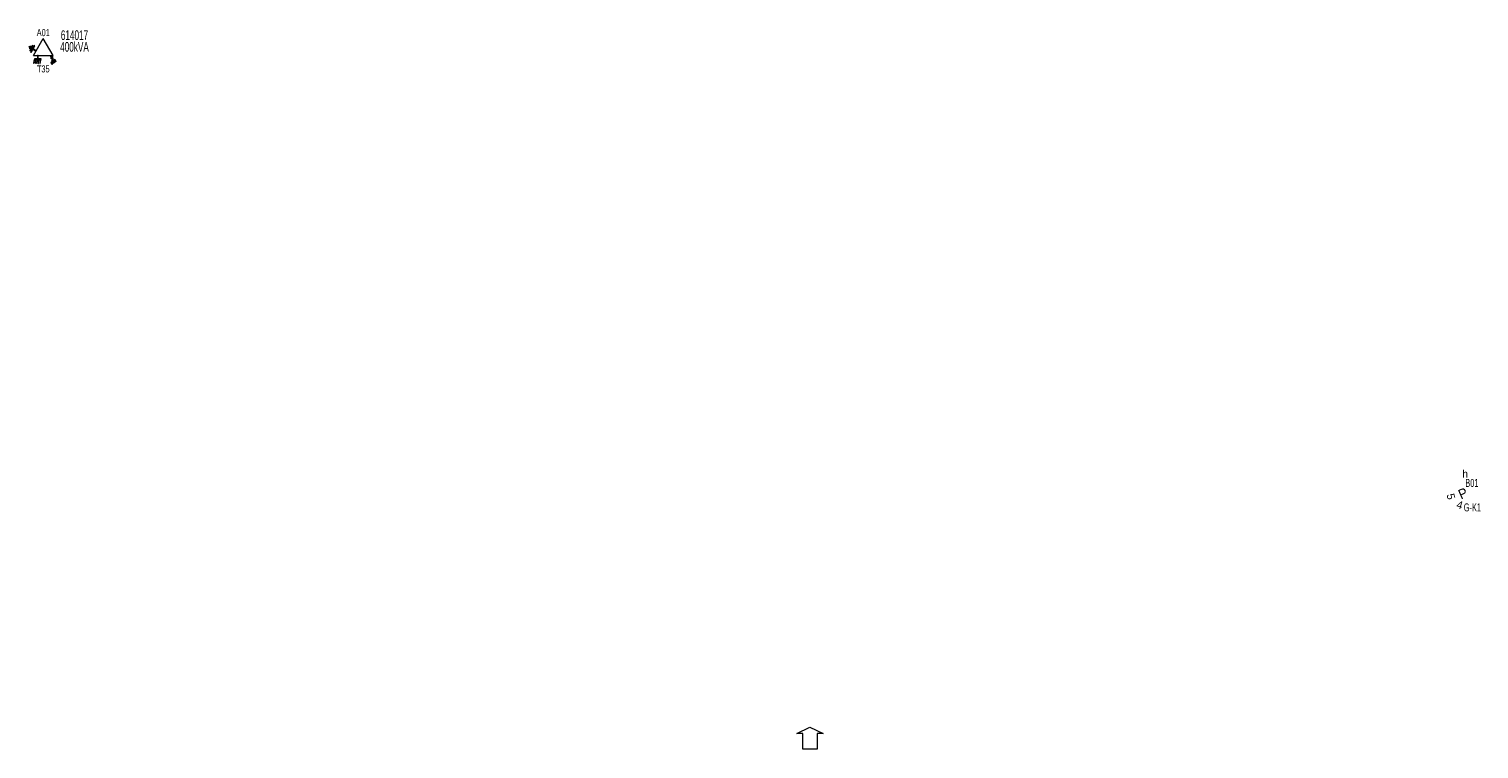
# Model space of a CAD drawing. Header units: millimetres. Extents: x 415613 to 418320, y 4041404 to 4044577.
# Drawn here: x 416670 to 417041.5, y 4044095 to 4044279.5 of the extents above; entities that cross this region are included whole.
import ezdxf
from ezdxf.enums import TextEntityAlignment as Align

# ---------------------------------------------------------------- set-up
doc = ezdxf.new("R2010")
doc.units = ezdxf.units.MM
for name, color, linetype, lineweight in [('DIREK_AG_MEVCUT', 120, 'Continuous', 25), ('TRAFO_MEVCUT', 5, 'Continuous', 30), ('TRAFO_TADILAT_BYSK', 5, 'Continuous', 30)]:
    doc.layers.add(name, color=color, linetype=linetype, lineweight=lineweight)
doc.styles.add('Direk', font='B_CAD')
doc.styles.get("Standard").update_dxf_attribs({"font": 'Arial'})

# ---------------------------------------------------------------- blocks, each defined once
blk = doc.blocks.new('MEV_BETKOSK')
at = {"layer": 'TRAFO_MEVCUT', "linetype": 'Continuous'}
for p, q in [((-3.4, 2), (0, 3.6)), ((-1.8, 2), (-3.4, 2)), ((-1.8, -2), (-1.8, 2)), ((0, 3.6), (3.4, 2)), ((3.4, 2), (1.8, 2)), ((1.8, 2), (1.8, -2)), ((1.8, -2), (-1.8, -2))]:
    blk.add_line(p, q, dxfattribs=at)
blk = doc.blocks.new('MEV_DIREK')
h = blk.add_hatch(color=32)
h.paths.add_polyline_path([(-2.14, 0.97), (-2.35, 1.09), (-3.31, -0.55), (-3.09, -0.67), (-2.67, 0.06), (-1.89, -0.39), (-1.79, -0.22), (-2.56, 0.23)])
h.paths.add_polyline_path([(-3.46, -0.17), (-3.33, -0.25), (-2.61, 0.99), (-2.74, 1.06)])
h.paths.add_polyline_path([(-3.54, 0.29), (-3.41, 0.22), (-3.05, 0.82), (-3.18, 0.9)])
h.paths.add_polyline_path([(-3.58, 0.81), (-3.66, 0.68), (-3.53, 0.61), (-3.45, 0.74)])
h.paths.add_polyline_path([(-1.51, -2.34), (-2.26, -2.33), (-2.52, -3.47), (-2.42, -3.47), (-2.21, -2.53), (-1.91, -2.54), (-2.12, -3.47), (-2.02, -3.47), (-1.81, -2.54), (-1.51, -2.54), (-1.72, -3.47), (-1.62, -3.48), (-1.41, -2.54), (-1.11, -2.54), (-1.32, -3.48), (-1.22, -3.48), (-1.01, -2.54), (-0.71, -2.55), (-0.92, -3.48), (-0.82, -3.48), (-0.56, -2.35), (-1.31, -2.34), (-1.31, -1.44), (-1.51, -1.44)])
at = {"layer": 'TRAFO_MEVCUT'}
for points in [[(2.35, -1.57), (2.12, -1.92), (2.08, -1.44), (1.94, -1.44), (2.01, -2.32), (2.25, -1.96), (2.31, -2.67), (2.1, -2.67), (2.39, -2.87), (2.4, -2.86), (2.64, -2.49), (2.45, -2.63)], [(2.35, -1.57), (2.12, -1.92), (2.08, -1.44), (1.94, -1.44), (2.01, -2.32), (2.25, -1.96), (2.31, -2.67), (2.1, -2.67), (2.39, -2.87), (1.98, -3.19), (2.2, -3.79), (2.26, -3.74), (2.08, -3.26), (2.26, -3.13), (2.44, -3.6), (2.49, -3.56), (2.32, -3.08), (2.49, -2.94), (2.67, -3.42), (2.73, -3.38), (2.55, -2.9), (2.73, -2.76), (2.91, -3.24), (2.97, -3.2), (2.79, -2.72), (2.97, -2.58), (3.15, -3.06), (3.21, -3.01), (2.98, -2.42), (2.4, -2.86), (2.64, -2.49), (2.45, -2.63)], [(2.97, -2.58), (3.15, -3.06), (3.21, -3.01), (2.98, -2.42), (2.4, -2.86), (2.64, -2.49), (2.45, -2.63), (2.35, -1.57), (2.12, -1.92), (2.08, -1.44), (1.94, -1.44), (2.01, -2.32), (2.25, -1.96), (2.31, -2.67), (2.1, -2.67), (2.39, -2.87), (1.98, -3.19), (2.2, -3.79), (2.26, -3.74), (2.08, -3.26), (2.26, -3.13), (2.44, -3.6), (2.49, -3.56), (2.32, -3.08), (2.49, -2.94), (2.67, -3.42), (2.73, -3.38), (2.55, -2.9), (2.73, -2.76), (2.91, -3.24), (2.97, -3.2), (2.79, -2.72)]]:
    blk.add_hatch(color=32, dxfattribs=at).paths.add_polyline_path(points)
at = {"layer": 'TRAFO_MEVCUT', "linetype": 'Continuous'}
for p, q in [((-2.5, -1.44), (0, 2.89)), ((2.5, -1.44), (0, 2.89)), ((-2.5, -1.44), (2.5, -1.44))]:
    blk.add_line(p, q, dxfattribs=at)
at = {"layer": 'TRAFO_MEVCUT', "color": 32, "flags": 128}
blk.add_lwpolyline([(1.94, -1.44), (2.08, -1.44), (2.12, -1.92), (2.35, -1.57), (2.45, -2.63), (2.64, -2.49), (2.4, -2.86), (2.98, -2.42), (3.21, -3.01), (3.15, -3.06), (2.97, -2.58), (2.79, -2.72), (2.97, -3.2), (2.91, -3.24), (2.73, -2.76), (2.55, -2.9), (2.73, -3.38), (2.67, -3.42), (2.49, -2.94), (2.32, -3.08), (2.49, -3.56), (2.44, -3.6), (2.26, -3.13), (2.08, -3.26), (2.26, -3.74), (2.2, -3.79), (1.98, -3.19), (2.39, -2.87), (2.1, -2.67), (2.31, -2.67), (2.25, -1.96), (2.01, -2.32), (1.94, -1.44)], dxfattribs=at)
at = {"layer": 'TRAFO_TADILAT_BYSK', "color": 32, "flags": 128}
for points in [[(-3.53, 0.61), (-3.45, 0.74), (-3.58, 0.81), (-3.66, 0.68), (-3.53, 0.61)], [(-3.41, 0.22), (-3.05, 0.82), (-3.18, 0.9), (-3.54, 0.29), (-3.41, 0.22)], [(-3.33, -0.25), (-2.61, 0.99), (-2.74, 1.06), (-3.46, -0.17), (-3.33, -0.25)], [(-1.79, -0.22), (-2.56, 0.23), (-2.14, 0.97), (-2.35, 1.09), (-3.31, -0.55), (-3.09, -0.67), (-2.67, 0.06), (-1.89, -0.39), (-1.79, -0.22)], [(-1.31, -1.44), (-1.51, -1.44), (-1.51, -2.34), (-2.26, -2.33), (-2.52, -3.47), (-2.42, -3.47), (-2.21, -2.53), (-1.91, -2.54), (-2.12, -3.47), (-2.02, -3.47), (-1.81, -2.54), (-1.51, -2.54), (-1.72, -3.47), (-1.62, -3.48), (-1.41, -2.54), (-1.11, -2.54), (-1.32, -3.48), (-1.22, -3.48), (-1.01, -2.54), (-0.71, -2.55), (-0.92, -3.48), (-0.82, -3.48), (-0.56, -2.35), (-1.31, -2.34), (-1.31, -1.44)]]:
    blk.add_lwpolyline(points, dxfattribs=at)

msp = doc.modelspace()

# ---------------------------------------------------------------- block references
at = {"layer": 'TRAFO_MEVCUT'}
for name, p in [('MEV_DIREK', (416673.652, 4044274.161)), ('MEV_BETKOSK', (416870.1, 4044096.976))]:
    msp.add_blockref(name, p, dxfattribs=at)

# ---------------------------------------------------------------- texts
at = {"layer": 'DIREK_AG_MEVCUT', "color": 40, "style": 'Direk'}
msp.add_text('h', height=2, dxfattribs=at).set_placement((417037.966543, 4044165.476133), align=Align.MIDDLE_CENTER)
at = {"layer": 'DIREK_AG_MEVCUT', "style": 'Direk'}
msp.add_text('P', height=2.5, rotation=24.077525, dxfattribs=at).set_placement((417037.409, 4044160.481), align=Align.MIDDLE_CENTER)
at = {"layer": 'DIREK_AG_MEVCUT', "width": 0.53}
for s, p in [('B01', (417039.686619, 4044163.162153)), ('G-K1', (417039.817599, 4044156.896219))]:
    msp.add_text(s, height=2.05, dxfattribs=at).set_placement(p, align=Align.MIDDLE_CENTER)
at = {"layer": 'DIREK_AG_MEVCUT', "color": 32, "style": 'Direk'}
for s, rotation, p in [('5', 283.954694, (417034.330548, 4044159.674342)), ('4', 344.076251, (417036.582448, 4044157.52673))]:
    msp.add_text(s, height=2, rotation=rotation, dxfattribs=at).set_placement(p, align=Align.MIDDLE_CENTER)
at = {"layer": 'TRAFO_MEVCUT', "width": 0.6}
for s, height, p in [('A01', 1.8, (416673.652, 4044277.661)), ('614017', 2.5, (416681.652, 4044276.661)), ('400kVA', 2.5, (416681.652, 4044273.661))]:
    msp.add_text(s, height=height, dxfattribs=at).set_placement(p, align=Align.CENTER)
msp.add_text('T35', height=1.8, dxfattribs=at).set_placement((416673.652, 4044270.161), align=Align.TOP_CENTER)

doc.saveas('drawing.dxf')
